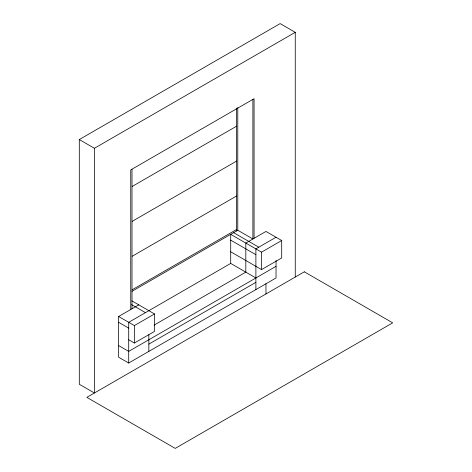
<?xml version="1.0" encoding="UTF-8"?>
<svg xmlns="http://www.w3.org/2000/svg" width="472" height="472" viewBox="0 0 472 472"><rect width="100%" height="100%" fill="white"/><g stroke="black" fill="none" stroke-linecap="round" stroke-linejoin="round"><path stroke-width="0.71" d="M295.26 32.326L94.418 148.279L94.418 392.999L79.308 384.273L79.308 139.553L280.15 23.6L295.26 32.326L295.26 277.04M132.148 186.481L236.519 126.225M132.148 221.38L236.519 161.123M132.148 256.278L236.519 196.022M132.148 289.784L236.519 229.528M131.948 291.354L237.776 230.253L252.892 238.98L252.892 99.391M276.037 260.514L276.037 277.961L128.708 363.021L118.631 357.21L118.631 316.494L138.78 304.859M230.702 251.788L261.559 269.6L281.701 257.972L281.701 240.519L261.559 252.154L230.702 234.342L230.702 263.423L128.708 322.311L128.708 363.021M276.037 237.251L255.889 248.88L255.889 289.596M118.631 316.494L134.373 325.58L154.521 313.951L154.521 331.397L134.373 343.032L128.708 339.757M154.073 325.114L245.818 272.149L245.818 243.068L265.966 231.433L281.701 240.519M276.037 266.332L128.708 351.392L118.631 345.575M148.851 344.123L255.889 282.327M79.308 139.553L94.418 148.279M233.61 232.661L258.798 247.204M230.702 240.154L255.889 254.697M230.702 263.423L255.889 277.961M131.853 300.865L154.521 313.951M131.611 304.635L145.464 312.635M118.631 322.311L128.708 328.128M265.966 283.778L265.966 293.956M261.559 252.154L261.559 269.6M254.072 238.301L254.072 98.713L130.744 169.914L130.744 309.502M237.776 107.563L237.776 230.253M236.519 108.088L236.519 230.985M148.851 334.672L148.851 351.392M134.373 325.58L134.373 343.032M132.001 169.188L132.001 308.776M304.31 271.819L86.842 397.371L175.224 448.4L392.692 322.842L304.31 271.819"/></g></svg>
